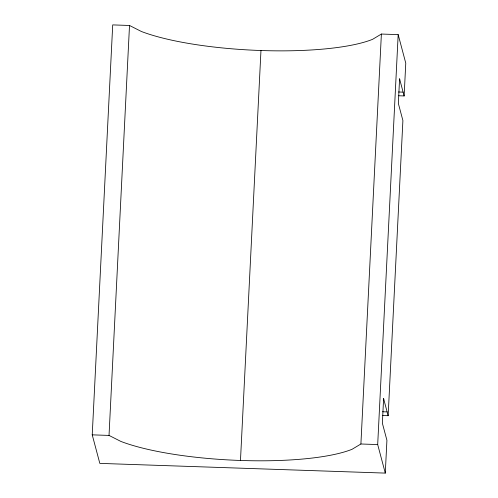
<?xml version="1.0" encoding="UTF-8"?>
<svg xmlns="http://www.w3.org/2000/svg" width="498" height="498" viewBox="0 0 498 498"><rect width="100%" height="100%" fill="white"/><g stroke="black" fill="none" stroke-linecap="round" stroke-linejoin="round"><path stroke-width="0.75" d="M382.719 415.525L388.147 415.706L383.603 398.612L382.371 423.207L386.921 440.307L385.284 473.1L99.824 463.383L92.23 434.847L112.716 24.9L129.511 25.473L141.339 31.467A133.894 29.843 2.9 0 0 372.56 39.336L381.387 34.045L398.176 34.617L405.77 63.153L404.133 95.946L398.699 95.759M385.284 473.1L377.689 444.565L360.901 443.992L352.074 449.283A133.894 29.843 2.9 0 1 120.852 441.415L109.025 435.42L129.511 25.473M240.478 460.451L260.971 50.503M360.901 443.992L381.387 34.045M377.689 444.565L398.176 34.617M404.133 95.946L399.583 78.846L398.35 103.447L402.901 120.541L388.147 415.706M398.481 91.987L403.119 92.149M382.501 411.753L387.139 411.908M92.23 434.847L109.025 435.42M399.583 78.846A58.945 13.141 2.9 0 1 399.633 80.228M383.603 398.612A58.945 13.141 2.9 0 1 383.647 399.987"/></g></svg>
